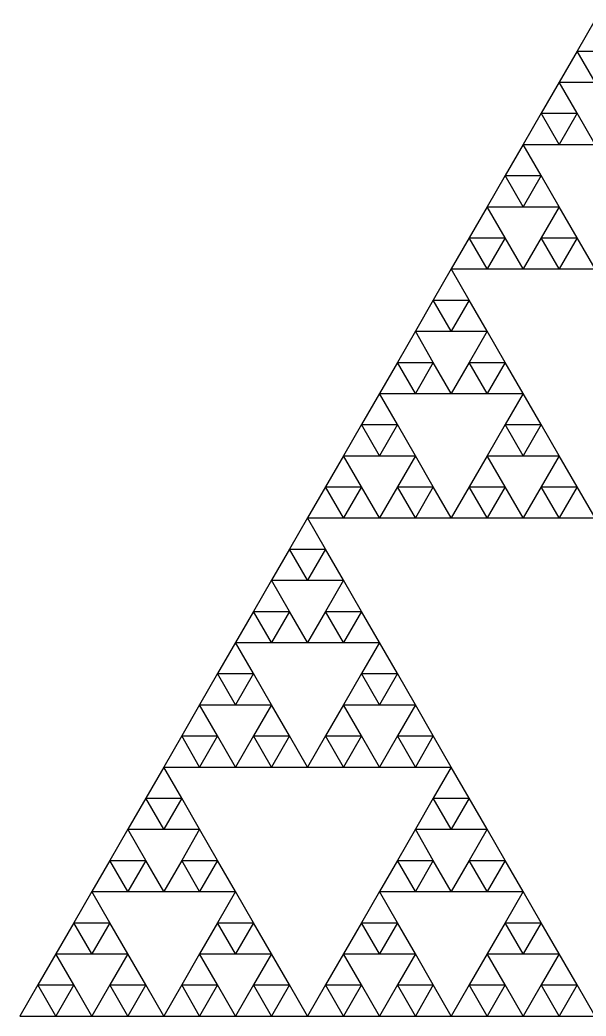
# Model space of a CAD drawing. Header units: metres. Extents: x -50 to 50, y -29 to 58.
# Drawn here: x -37.5 to -25.2, y -7.22 to 14.43 of the extents above; entities that cross this region are included whole.
import ezdxf

# ---------------------------------------------------------------- set-up
doc = ezdxf.new("R2010")
doc.units = ezdxf.units.M

msp = doc.modelspace()

# ---------------------------------------------------------------- linework, layer by layer
for p, q in [((-25, 14.4337), (-25.3906, 13.7572)), ((-25.3906, 13.7572), (-25.7812, 13.0806)), ((-25, 13.0806), (-25.3906, 13.7572)), ((-25.3906, 13.7572), (-24.6094, 13.7572)), ((-25.7812, 13.0806), (-26.1719, 12.404)), ((-25.3906, 12.404), (-25.7812, 13.0806)), ((-25.7812, 13.0806), (-25, 13.0806)), ((-26.1719, 12.404), (-26.5625, 11.7274)), ((-25.7812, 11.7274), (-26.1719, 12.404)), ((-26.1719, 12.404), (-25.3906, 12.404)), ((-25.3906, 12.404), (-25.7812, 11.7274)), ((-25, 11.7274), (-25.3906, 12.404)), ((-26.5625, 11.7274), (-26.9531, 11.0508)), ((-26.1719, 11.0508), (-26.5625, 11.7274)), ((-26.5625, 11.7274), (-25.7812, 11.7274)), ((-25.7812, 11.7274), (-25, 11.7274)), ((-26.9531, 11.0508), (-27.3438, 10.3743)), ((-26.5625, 10.3743), (-26.9531, 11.0508)), ((-26.9531, 11.0508), (-26.1719, 11.0508)), ((-26.1719, 11.0508), (-26.5625, 10.3743)), ((-25.7812, 10.3743), (-26.1719, 11.0508)), ((-27.3438, 10.3742), (-27.7344, 9.69767)), ((-27.3438, 10.3743), (-26.5625, 10.3743)), ((-26.9531, 9.69767), (-27.3438, 10.3742)), ((-26.5625, 10.3743), (-25.7812, 10.3743)), ((-25.7812, 10.3742), (-26.1719, 9.69767)), ((-25.3906, 9.69767), (-25.7812, 10.3742)), ((-27.7344, 9.69767), (-28.125, 9.0211)), ((-27.3438, 9.0211), (-27.7344, 9.69767)), ((-27.7344, 9.69767), (-26.9531, 9.69767)), ((-26.9531, 9.69767), (-27.3438, 9.0211)), ((-26.5625, 9.0211), (-26.9531, 9.69767)), ((-26.1719, 9.69767), (-26.5625, 9.0211)), ((-25.7812, 9.0211), (-26.1719, 9.69767)), ((-26.1719, 9.69767), (-25.3906, 9.69767)), ((-25.3906, 9.69767), (-25.7812, 9.0211)), ((-25, 9.0211), (-25.3906, 9.69767)), ((-28.125, 9.02108), (-28.5156, 8.34451)), ((-28.125, 9.0211), (-27.3438, 9.0211)), ((-27.7344, 8.34451), (-28.125, 9.02108)), ((-27.3438, 9.0211), (-26.5625, 9.0211)), ((-26.5625, 9.0211), (-25.7812, 9.0211)), ((-25.7812, 9.0211), (-25, 9.0211)), ((-28.5156, 8.34451), (-28.9062, 7.66793)), ((-28.125, 7.66793), (-28.5156, 8.34451)), ((-28.5156, 8.34451), (-27.7344, 8.34451)), ((-27.7344, 8.34451), (-28.125, 7.66793)), ((-27.3438, 7.66793), (-27.7344, 8.34451)), ((-28.9062, 7.66792), (-29.2969, 6.99134)), ((-28.9062, 7.66793), (-28.125, 7.66793)), ((-28.5156, 6.99134), (-28.9062, 7.66792)), ((-28.125, 7.66793), (-27.3438, 7.66793)), ((-27.3438, 7.66792), (-27.7344, 6.99134)), ((-26.9531, 6.99134), (-27.3438, 7.66792)), ((-29.2969, 6.99134), (-29.6875, 6.31477)), ((-28.9062, 6.31477), (-29.2969, 6.99134)), ((-29.2969, 6.99134), (-28.5156, 6.99134)), ((-28.5156, 6.99134), (-28.9062, 6.31477)), ((-28.125, 6.31477), (-28.5156, 6.99134)), ((-27.7344, 6.99134), (-28.125, 6.31477)), ((-27.3438, 6.31477), (-27.7344, 6.99134)), ((-27.7344, 6.99134), (-26.9531, 6.99134)), ((-26.9531, 6.99134), (-27.3438, 6.31477)), ((-26.5625, 6.31477), (-26.9531, 6.99134)), ((-29.6875, 6.31475), (-30.0781, 5.63818)), ((-29.6875, 6.31477), (-28.9062, 6.31477)), ((-29.2969, 5.63818), (-29.6875, 6.31475)), ((-28.9062, 6.31477), (-28.125, 6.31477)), ((-28.125, 6.31477), (-27.3438, 6.31477)), ((-27.3438, 6.31477), (-26.5625, 6.31477)), ((-26.5625, 6.31475), (-26.9531, 5.63818)), ((-26.1719, 5.63818), (-26.5625, 6.31475)), ((-30.0781, 5.63818), (-30.4688, 4.9616)), ((-29.6875, 4.9616), (-30.0781, 5.63818)), ((-30.0781, 5.63818), (-29.2969, 5.63818)), ((-29.2969, 5.63818), (-29.6875, 4.9616)), ((-28.9062, 4.9616), (-29.2969, 5.63818)), ((-26.9531, 5.63818), (-27.3438, 4.9616)), ((-26.5625, 4.9616), (-26.9531, 5.63818)), ((-26.9531, 5.63818), (-26.1719, 5.63818)), ((-26.1719, 5.63818), (-26.5625, 4.9616)), ((-25.7812, 4.9616), (-26.1719, 5.63818)), ((-30.4688, 4.96159), (-30.8594, 4.28501)), ((-30.4688, 4.9616), (-29.6875, 4.9616)), ((-30.0781, 4.28501), (-30.4688, 4.96159)), ((-29.6875, 4.9616), (-28.9062, 4.9616)), ((-28.9062, 4.96159), (-29.2969, 4.28501)), ((-28.5156, 4.28501), (-28.9062, 4.96159)), ((-27.3438, 4.96159), (-27.7344, 4.28501)), ((-27.3438, 4.9616), (-26.5625, 4.9616)), ((-26.9531, 4.28501), (-27.3438, 4.96159)), ((-26.5625, 4.9616), (-25.7812, 4.9616)), ((-25.7812, 4.96159), (-26.1719, 4.28501)), ((-25.3906, 4.28501), (-25.7812, 4.96159)), ((-30.8594, 4.28501), (-31.25, 3.60844)), ((-30.4688, 3.60844), (-30.8594, 4.28501)), ((-30.8594, 4.28501), (-30.0781, 4.28501)), ((-30.0781, 4.28501), (-30.4688, 3.60844)), ((-29.6875, 3.60844), (-30.0781, 4.28501)), ((-29.2969, 4.28501), (-29.6875, 3.60844)), ((-28.9062, 3.60844), (-29.2969, 4.28501)), ((-29.2969, 4.28501), (-28.5156, 4.28501)), ((-28.5156, 4.28501), (-28.9062, 3.60844)), ((-28.125, 3.60844), (-28.5156, 4.28501)), ((-27.7344, 4.28501), (-28.125, 3.60844)), ((-27.3438, 3.60844), (-27.7344, 4.28501)), ((-27.7344, 4.28501), (-26.9531, 4.28501)), ((-26.9531, 4.28501), (-27.3438, 3.60844)), ((-26.5625, 3.60844), (-26.9531, 4.28501)), ((-26.1719, 4.28501), (-26.5625, 3.60844)), ((-25.7812, 3.60844), (-26.1719, 4.28501)), ((-26.1719, 4.28501), (-25.3906, 4.28501)), ((-25.3906, 4.28501), (-25.7812, 3.60844)), ((-25, 3.60844), (-25.3906, 4.28501)), ((-31.25, 3.60842), (-31.6406, 2.93185)), ((-31.25, 3.60844), (-30.4688, 3.60844)), ((-30.8594, 2.93185), (-31.25, 3.60842)), ((-30.4688, 3.60844), (-29.6875, 3.60844)), ((-29.6875, 3.60844), (-28.9062, 3.60844)), ((-28.9062, 3.60844), (-28.125, 3.60844)), ((-28.125, 3.60844), (-27.3438, 3.60844)), ((-27.3438, 3.60844), (-26.5625, 3.60844)), ((-26.5625, 3.60844), (-25.7812, 3.60844)), ((-25.7812, 3.60844), (-25, 3.60844)), ((-31.6406, 2.93185), (-32.0312, 2.25527)), ((-31.25, 2.25527), (-31.6406, 2.93185)), ((-31.6406, 2.93185), (-30.8594, 2.93185)), ((-30.8594, 2.93185), (-31.25, 2.25527)), ((-30.4688, 2.25527), (-30.8594, 2.93185)), ((-32.0312, 2.25526), (-32.4219, 1.57868)), ((-32.0312, 2.25527), (-31.25, 2.25527)), ((-31.6406, 1.57868), (-32.0312, 2.25526)), ((-31.25, 2.25527), (-30.4688, 2.25527)), ((-30.4688, 2.25526), (-30.8594, 1.57868)), ((-30.0781, 1.57868), (-30.4688, 2.25526)), ((-32.4219, 1.57868), (-32.8125, 0.90211)), ((-32.0312, 0.90211), (-32.4219, 1.57868)), ((-32.4219, 1.57868), (-31.6406, 1.57868)), ((-31.6406, 1.57868), (-32.0312, 0.90211)), ((-31.25, 0.90211), (-31.6406, 1.57868)), ((-30.8594, 1.57868), (-31.25, 0.90211)), ((-30.4688, 0.90211), (-30.8594, 1.57868)), ((-30.8594, 1.57868), (-30.0781, 1.57868)), ((-30.0781, 1.57868), (-30.4688, 0.90211)), ((-29.6875, 0.90211), (-30.0781, 1.57868)), ((-32.8125, 0.90209), (-33.2031, 0.22552)), ((-32.8125, 0.90211), (-32.0312, 0.90211)), ((-32.4219, 0.22552), (-32.8125, 0.90209)), ((-32.0312, 0.90211), (-31.25, 0.90211)), ((-31.25, 0.90211), (-30.4688, 0.90211)), ((-30.4688, 0.90211), (-29.6875, 0.90211)), ((-29.6875, 0.90209), (-30.0781, 0.22552)), ((-29.2969, 0.22552), (-29.6875, 0.90209)), ((-33.2031, 0.22552), (-33.5938, -0.45105)), ((-32.8125, -0.45105), (-33.2031, 0.22552)), ((-33.2031, 0.22552), (-32.4219, 0.22552)), ((-32.4219, 0.22552), (-32.8125, -0.45105)), ((-32.0312, -0.45105), (-32.4219, 0.22552)), ((-30.0781, 0.22552), (-30.4688, -0.45105)), ((-29.6875, -0.45105), (-30.0781, 0.22552)), ((-30.0781, 0.22552), (-29.2969, 0.22552)), ((-29.2969, 0.22552), (-29.6875, -0.45105)), ((-28.9062, -0.45105), (-29.2969, 0.22552)), ((-33.5938, -0.45107), (-33.9844, -1.12765)), ((-33.5938, -0.45105), (-32.8125, -0.45105)), ((-33.2031, -1.12765), (-33.5938, -0.45107)), ((-32.8125, -0.45105), (-32.0312, -0.45105)), ((-32.0312, -0.45107), (-32.4219, -1.12765)), ((-31.6406, -1.12765), (-32.0312, -0.45107)), ((-30.4688, -0.45107), (-30.8594, -1.12765)), ((-30.4688, -0.45105), (-29.6875, -0.45105)), ((-30.0781, -1.12765), (-30.4688, -0.45107)), ((-29.6875, -0.45105), (-28.9062, -0.45105)), ((-28.9062, -0.45107), (-29.2969, -1.12765)), ((-28.5156, -1.12765), (-28.9062, -0.45107)), ((-33.9844, -1.12765), (-34.375, -1.80422)), ((-33.5938, -1.80422), (-33.9844, -1.12765)), ((-33.9844, -1.12765), (-33.2031, -1.12765)), ((-33.2031, -1.12765), (-33.5938, -1.80422)), ((-32.8125, -1.80422), (-33.2031, -1.12765)), ((-32.4219, -1.12765), (-32.8125, -1.80422)), ((-32.0312, -1.80422), (-32.4219, -1.12765)), ((-32.4219, -1.12765), (-31.6406, -1.12765)), ((-31.6406, -1.12765), (-32.0312, -1.80422)), ((-31.25, -1.80422), (-31.6406, -1.12765)), ((-30.8594, -1.12765), (-31.25, -1.80422)), ((-30.4688, -1.80422), (-30.8594, -1.12765)), ((-30.8594, -1.12765), (-30.0781, -1.12765)), ((-30.0781, -1.12765), (-30.4688, -1.80422)), ((-29.6875, -1.80422), (-30.0781, -1.12765)), ((-29.2969, -1.12765), (-29.6875, -1.80422)), ((-28.9062, -1.80422), (-29.2969, -1.12765)), ((-29.2969, -1.12765), (-28.5156, -1.12765)), ((-28.5156, -1.12765), (-28.9062, -1.80422)), ((-28.125, -1.80422), (-28.5156, -1.12765)), ((-34.375, -1.80424), (-34.7656, -2.48081)), ((-34.375, -1.80422), (-33.5938, -1.80422)), ((-33.9844, -2.48081), (-34.375, -1.80424)), ((-33.5938, -1.80422), (-32.8125, -1.80422)), ((-32.8125, -1.80422), (-32.0312, -1.80422)), ((-32.0312, -1.80422), (-31.25, -1.80422)), ((-31.25, -1.80422), (-30.4688, -1.80422)), ((-30.4688, -1.80422), (-29.6875, -1.80422)), ((-29.6875, -1.80422), (-28.9062, -1.80422)), ((-28.9062, -1.80422), (-28.125, -1.80422)), ((-28.125, -1.80424), (-28.5156, -2.48081)), ((-27.7344, -2.48081), (-28.125, -1.80424)), ((-34.7656, -2.48081), (-35.1562, -3.15738)), ((-34.375, -3.15738), (-34.7656, -2.48081)), ((-34.7656, -2.48081), (-33.9844, -2.48081)), ((-33.9844, -2.48081), (-34.375, -3.15738)), ((-33.5938, -3.15738), (-33.9844, -2.48081)), ((-28.5156, -2.48081), (-28.9062, -3.15738)), ((-28.125, -3.15738), (-28.5156, -2.48081)), ((-28.5156, -2.48081), (-27.7344, -2.48081)), ((-27.7344, -2.48081), (-28.125, -3.15738)), ((-27.3438, -3.15738), (-27.7344, -2.48081)), ((-35.1562, -3.1574), (-35.5469, -3.83397)), ((-35.1562, -3.15738), (-34.375, -3.15738)), ((-34.7656, -3.83397), (-35.1562, -3.1574)), ((-34.375, -3.15738), (-33.5938, -3.15738)), ((-33.5938, -3.1574), (-33.9844, -3.83397)), ((-33.2031, -3.83397), (-33.5938, -3.1574)), ((-28.9062, -3.1574), (-29.2969, -3.83397)), ((-28.9062, -3.15738), (-28.125, -3.15738)), ((-28.5156, -3.83397), (-28.9062, -3.1574)), ((-28.125, -3.15738), (-27.3438, -3.15738)), ((-27.3438, -3.1574), (-27.7344, -3.83397)), ((-26.9531, -3.83397), (-27.3438, -3.1574)), ((-35.5469, -3.83397), (-35.9375, -4.51055)), ((-35.1562, -4.51055), (-35.5469, -3.83397)), ((-35.5469, -3.83397), (-34.7656, -3.83397)), ((-34.7656, -3.83397), (-35.1562, -4.51055)), ((-34.375, -4.51055), (-34.7656, -3.83397)), ((-33.9844, -3.83397), (-34.375, -4.51055)), ((-33.5938, -4.51055), (-33.9844, -3.83397)), ((-33.9844, -3.83397), (-33.2031, -3.83397)), ((-33.2031, -3.83397), (-33.5938, -4.51055)), ((-32.8125, -4.51055), (-33.2031, -3.83397)), ((-29.2969, -3.83397), (-29.6875, -4.51055)), ((-28.9062, -4.51055), (-29.2969, -3.83397)), ((-29.2969, -3.83397), (-28.5156, -3.83397)), ((-28.5156, -3.83397), (-28.9062, -4.51055)), ((-28.125, -4.51055), (-28.5156, -3.83397)), ((-27.7344, -3.83397), (-28.125, -4.51055)), ((-27.3438, -4.51055), (-27.7344, -3.83397)), ((-27.7344, -3.83397), (-26.9531, -3.83397)), ((-26.9531, -3.83397), (-27.3438, -4.51055)), ((-26.5625, -4.51055), (-26.9531, -3.83397)), ((-35.9375, -4.51056), (-36.3281, -5.18714)), ((-35.9375, -4.51055), (-35.1562, -4.51055)), ((-35.5469, -5.18714), (-35.9375, -4.51056)), ((-35.1562, -4.51055), (-34.375, -4.51055)), ((-34.375, -4.51055), (-33.5938, -4.51055)), ((-33.5938, -4.51055), (-32.8125, -4.51055)), ((-32.8125, -4.51056), (-33.2031, -5.18714)), ((-32.4219, -5.18714), (-32.8125, -4.51056)), ((-29.6875, -4.51056), (-30.0781, -5.18714)), ((-29.6875, -4.51055), (-28.9062, -4.51055)), ((-29.2969, -5.18714), (-29.6875, -4.51056)), ((-28.9062, -4.51055), (-28.125, -4.51055)), ((-28.125, -4.51055), (-27.3438, -4.51055)), ((-27.3438, -4.51055), (-26.5625, -4.51055)), ((-26.5625, -4.51056), (-26.9531, -5.18714)), ((-26.1719, -5.18714), (-26.5625, -4.51056)), ((-36.3281, -5.18714), (-36.7188, -5.86371)), ((-35.9375, -5.86371), (-36.3281, -5.18714)), ((-36.3281, -5.18714), (-35.5469, -5.18714)), ((-35.5469, -5.18714), (-35.9375, -5.86371)), ((-35.1562, -5.86371), (-35.5469, -5.18714)), ((-33.2031, -5.18714), (-33.5938, -5.86371)), ((-32.8125, -5.86371), (-33.2031, -5.18714)), ((-33.2031, -5.18714), (-32.4219, -5.18714)), ((-32.4219, -5.18714), (-32.8125, -5.86371)), ((-32.0312, -5.86371), (-32.4219, -5.18714)), ((-30.0781, -5.18714), (-30.4688, -5.86371)), ((-29.6875, -5.86371), (-30.0781, -5.18714)), ((-30.0781, -5.18714), (-29.2969, -5.18714)), ((-29.2969, -5.18714), (-29.6875, -5.86371)), ((-28.9062, -5.86371), (-29.2969, -5.18714)), ((-26.9531, -5.18714), (-27.3438, -5.86371)), ((-26.5625, -5.86371), (-26.9531, -5.18714)), ((-26.9531, -5.18714), (-26.1719, -5.18714)), ((-26.1719, -5.18714), (-26.5625, -5.86371)), ((-25.7812, -5.86371), (-26.1719, -5.18714)), ((-36.7188, -5.86373), (-37.1094, -6.5403)), ((-36.7188, -5.86371), (-35.9375, -5.86371)), ((-36.3281, -6.5403), (-36.7188, -5.86373)), ((-35.9375, -5.86371), (-35.1562, -5.86371)), ((-35.1562, -5.86373), (-35.5469, -6.5403)), ((-34.7656, -6.5403), (-35.1562, -5.86373)), ((-33.5938, -5.86373), (-33.9844, -6.5403)), ((-33.5938, -5.86371), (-32.8125, -5.86371)), ((-33.2031, -6.5403), (-33.5938, -5.86373)), ((-32.8125, -5.86371), (-32.0312, -5.86371)), ((-32.0312, -5.86373), (-32.4219, -6.5403)), ((-31.6406, -6.5403), (-32.0312, -5.86373)), ((-30.4688, -5.86373), (-30.8594, -6.5403)), ((-30.4688, -5.86371), (-29.6875, -5.86371)), ((-30.0781, -6.5403), (-30.4688, -5.86373)), ((-29.6875, -5.86371), (-28.9062, -5.86371)), ((-28.9062, -5.86373), (-29.2969, -6.5403)), ((-28.5156, -6.5403), (-28.9062, -5.86373)), ((-27.3438, -5.86373), (-27.7344, -6.5403)), ((-27.3438, -5.86371), (-26.5625, -5.86371)), ((-26.9531, -6.5403), (-27.3438, -5.86373)), ((-26.5625, -5.86371), (-25.7812, -5.86371)), ((-25.7812, -5.86373), (-26.1719, -6.5403)), ((-25.3906, -6.5403), (-25.7812, -5.86373)), ((-37.1094, -6.5403), (-37.5, -7.21688)), ((-36.7188, -7.21688), (-37.1094, -6.5403)), ((-37.1094, -6.5403), (-36.3281, -6.5403)), ((-36.3281, -6.5403), (-36.7188, -7.21688)), ((-35.9375, -7.21688), (-36.3281, -6.5403)), ((-35.5469, -6.5403), (-35.9375, -7.21688)), ((-35.1562, -7.21688), (-35.5469, -6.5403)), ((-35.5469, -6.5403), (-34.7656, -6.5403)), ((-34.7656, -6.5403), (-35.1562, -7.21688)), ((-34.375, -7.21688), (-34.7656, -6.5403)), ((-33.9844, -6.5403), (-34.375, -7.21688)), ((-33.5938, -7.21688), (-33.9844, -6.5403)), ((-33.9844, -6.5403), (-33.2031, -6.5403)), ((-33.2031, -6.5403), (-33.5938, -7.21688)), ((-32.8125, -7.21688), (-33.2031, -6.5403)), ((-32.4219, -6.5403), (-32.8125, -7.21688)), ((-32.0312, -7.21688), (-32.4219, -6.5403)), ((-32.4219, -6.5403), (-31.6406, -6.5403)), ((-31.6406, -6.5403), (-32.0312, -7.21688)), ((-31.25, -7.21688), (-31.6406, -6.5403)), ((-30.8594, -6.5403), (-31.25, -7.21688)), ((-30.4688, -7.21688), (-30.8594, -6.5403)), ((-30.8594, -6.5403), (-30.0781, -6.5403)), ((-30.0781, -6.5403), (-30.4688, -7.21688)), ((-29.6875, -7.21688), (-30.0781, -6.5403)), ((-29.2969, -6.5403), (-29.6875, -7.21688)), ((-28.9062, -7.21688), (-29.2969, -6.5403)), ((-29.2969, -6.5403), (-28.5156, -6.5403)), ((-28.5156, -6.5403), (-28.9062, -7.21688)), ((-28.125, -7.21688), (-28.5156, -6.5403)), ((-27.7344, -6.5403), (-28.125, -7.21688)), ((-27.3438, -7.21688), (-27.7344, -6.5403)), ((-27.7344, -6.5403), (-26.9531, -6.5403)), ((-26.9531, -6.5403), (-27.3438, -7.21688)), ((-26.5625, -7.21688), (-26.9531, -6.5403)), ((-26.1719, -6.5403), (-26.5625, -7.21688)), ((-25.7812, -7.21688), (-26.1719, -6.5403)), ((-26.1719, -6.5403), (-25.3906, -6.5403)), ((-25.3906, -6.5403), (-25.7812, -7.21688)), ((-25, -7.21688), (-25.3906, -6.5403)), ((-37.5, -7.21688), (-36.7188, -7.21688)), ((-36.7188, -7.21688), (-35.9375, -7.21688)), ((-35.9375, -7.21688), (-35.1562, -7.21688)), ((-35.1562, -7.21688), (-34.375, -7.21688)), ((-34.375, -7.21688), (-33.5938, -7.21688)), ((-33.5938, -7.21688), (-32.8125, -7.21688)), ((-32.8125, -7.21688), (-32.0312, -7.21688)), ((-32.0312, -7.21688), (-31.25, -7.21688)), ((-31.25, -7.21688), (-30.4688, -7.21688)), ((-30.4688, -7.21688), (-29.6875, -7.21688)), ((-29.6875, -7.21688), (-28.9062, -7.21688)), ((-28.9062, -7.21688), (-28.125, -7.21688)), ((-28.125, -7.21688), (-27.3438, -7.21688)), ((-27.3438, -7.21688), (-26.5625, -7.21688)), ((-26.5625, -7.21688), (-25.7812, -7.21688)), ((-25.7812, -7.21688), (-25, -7.21688))]:
    msp.add_line(p, q)

doc.saveas('drawing.dxf')
